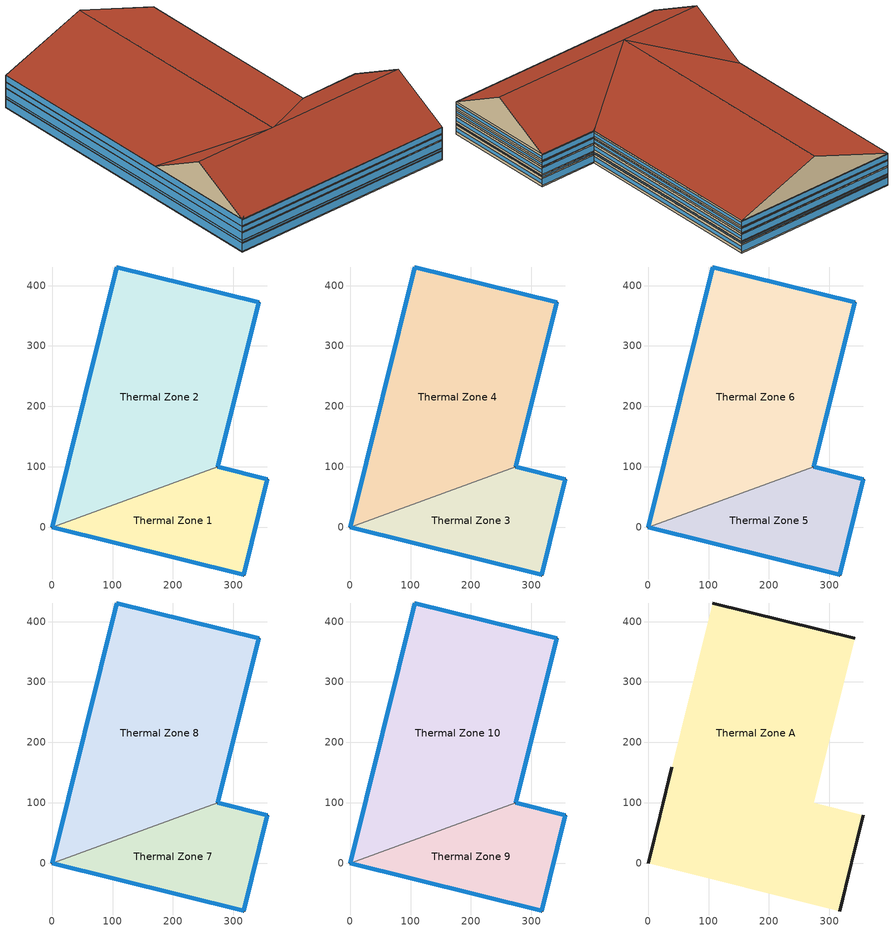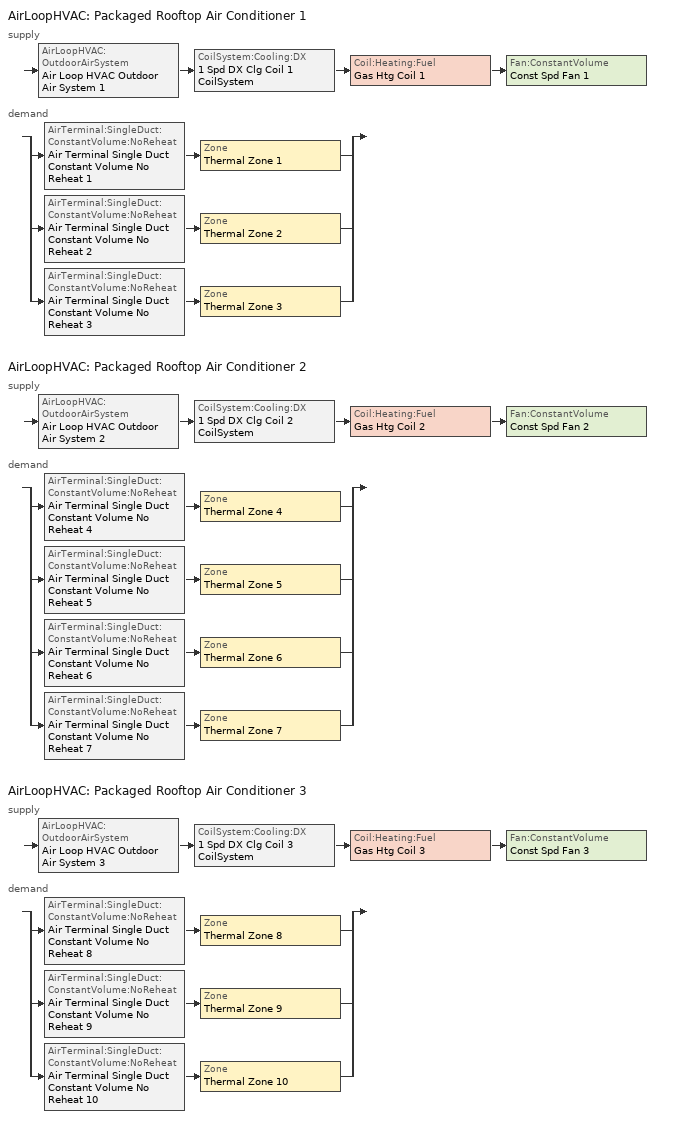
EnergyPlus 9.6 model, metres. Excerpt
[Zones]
Thermal Zone 1
 floor ground (ExtSlabCarpet): 0,0 273.91,100.19 356.26,79.66 316.71,-78.97 z0
 wall outside (Ext Wall): 0,0 316.71,-78.97 356.26,79.66 273.91,100.19 z0:13.59
 wall to Thermal Zone 2 (Interior Wall): 273.91,100.19 0,0 z0:13.59
 window (Ext Window): 316.72,-78.96 356.26,79.65 z4.08:9.51; 356.25,79.66 273.92,100.19 z1.97:11.62; 0.01,0 316.7,-78.96 z1.29:12.3
Thermal Zone 2
 floor ground (ExtSlabCarpet): 341.73,372.19 273.91,100.19 0,0 107.37,430.63 z0
 wall outside (Ext Wall): 273.91,100.19 341.73,372.19 107.37,430.63 0,0 z0:13.59
 window (Ext Window): 273.92,100.2 341.73,372.18 z4.08:9.51; 341.72,372.2 107.38,430.62 z1.97:11.62; 107.36,430.62 0,0.01 z0.82:12.77
Thermal Zone 3
 floor to Thermal Zone 1 (Interior Floor): 0,0 273.91,100.19 356.26,79.66 316.71,-78.97 z13.59
 wall outside (Ext Wall): 0,0 316.71,-78.97 356.26,79.66 273.91,100.19 z13.59:16.31
 wall to Thermal Zone 4 (Interior Wall): 273.91,100.19 0,0 z13.59:16.31
 window (Ext Window): 316.72,-78.96 356.26,79.65 z14.41:15.49; 356.25,79.66 273.92,100.19 z13.98:15.92; 0.01,0 316.7,-78.96 z13.85:16.05
Thermal Zone 4
 floor to Thermal Zone 2 (Interior Floor): 0,0 107.37,430.63 341.73,372.19 273.91,100.19 z13.59
 wall outside (Ext Wall): 273.91,100.19 341.73,372.19 107.37,430.63 0,0 z13.59:16.31
 window (Ext Window): 273.92,100.2 341.73,372.18 z14.41:15.49; 341.72,372.2 107.38,430.62 z13.98:15.92; 107.36,430.62 0,0.01 z13.75:16.15
Thermal Zone 5
 floor to Thermal Zone 3 (Interior Floor): 0,0 273.91,100.19 356.26,79.66 316.71,-78.97 z16.31
 wall outside (Ext Wall): 0,0 316.71,-78.97 356.26,79.66 273.91,100.19 z16.31:28.57
 wall to Thermal Zone 6 (Interior Wall): 273.91,100.19 0,0 z16.31:28.57
 window (Ext Window): 316.72,-78.96 356.26,79.65 z19.99:24.89; 356.25,79.66 273.92,100.19 z18.09:26.79; 0.01,0 316.7,-78.96 z17.47:27.41
Thermal Zone 6
 floor to Thermal Zone 4 (Interior Floor): 0,0 107.37,430.63 341.73,372.19 273.91,100.19 z16.31
 wall outside (Ext Wall): 273.91,100.19 341.73,372.19 107.37,430.63 0,0 z16.31:28.57
 window (Ext Window): 273.92,100.2 341.73,372.18 z19.99:24.89; 341.72,372.2 107.38,430.62 z18.09:26.79; 107.36,430.62 0,0.01 z17.05:27.83
Thermal Zone 7
 floor to Thermal Zone 5 (Interior Floor): 0,0 273.91,100.19 356.26,79.66 316.71,-78.97 z28.57
 wall outside (Ext Wall): 0,0 316.71,-78.97 356.26,79.66 273.91,100.19 z28.57:37.16
 wall to Thermal Zone 8 (Interior Wall): 273.91,100.19 0,0 z28.57:37.16
 window (Ext Window): 316.72,-78.96 356.26,79.65 z31.15:34.58; 356.25,79.66 273.92,100.19 z29.82:35.91; 0.01,0 316.7,-78.96 z29.39:36.34
Thermal Zone 8
 floor to Thermal Zone 6 (Interior Floor): 0,0 107.37,430.63 341.73,372.19 273.91,100.19 z28.57
 wall outside (Ext Wall): 273.91,100.19 341.73,372.19 107.37,430.63 0,0 z28.57:37.16
 window (Ext Window): 273.92,100.2 341.73,372.18 z31.15:34.58; 341.72,372.2 107.38,430.62 z29.82:35.91; 107.36,430.62 0,0.01 z29.09:36.64
Thermal Zone 9
 floor to Thermal Zone 7 (Interior Floor): 0,0 273.91,100.19 356.26,79.66 316.71,-78.97 z37.16
 wall outside (Ext Wall): 0,0 316.71,-78.97 356.26,79.66 273.91,100.19 z37.16:47.44
 wall to Thermal Zone 10 (Interior Wall): 273.91,100.19 0,0 z37.16:47.44
 window (Ext Window): 316.72,-78.96 356.26,79.65 z40.24:44.36; 356.25,79.66 273.92,100.19 z38.65:45.95; 0.01,0 316.7,-78.96 z38.14:46.46
Thermal Zone 10
 floor to Thermal Zone 8 (Interior Floor): 0,0 107.37,430.63 341.73,372.19 273.91,100.19 z37.16
 wall outside (Ext Wall): 273.91,100.19 341.73,372.19 107.37,430.63 0,0 z37.16:47.44
 window (Ext Window): 273.92,100.2 341.73,372.18 z40.24:44.36; 341.72,372.2 107.38,430.62 z38.65:45.95; 107.36,430.62 0,0.01 z37.78:46.82
Thermal Zone A
 floor to Thermal Zone 9 (Interior Floor): 0,0 273.91,100.19 356.26,79.66 316.71,-78.97 z47.44
 floor to Thermal Zone 10 (Interior Floor): 0,0 107.37,430.63 341.73,372.19 273.91,100.19 z47.44
 wall outside (Ext Wall): 316.71,-78.97,47.44 356.26,79.66,47.44 336.49,0.35,92.67; 0,0,47.44 19.77,79.31,92.67 39.55,158.62,47.44; 224.55,401.41,92.67 341.73,372.19,47.44 107.37,430.63,47.44
 roof outside (Ext Roof): 0,0,47.44 316.71,-78.97,47.44 336.49,0.35,92.67 19.77,79.31,92.67; 136.96,50.1,92.67 336.49,0.35,92.67 356.26,79.66,47.44 273.91,100.19,47.44; 19.77,79.31,92.67 136.96,50.1,92.67 39.55,158.62,47.44; 39.55,158.62,47.44 136.96,50.1,92.67 224.55,401.41,92.67 107.37,430.63,47.44; 136.96,50.1,92.67 273.91,100.19,47.44 341.73,372.19,47.44 224.55,401.41,92.67
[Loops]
AirLoopHVAC 'Packaged Rooftop Air Conditioner 1'
 supply: AirLoopHVAC:OutdoorAirSystem 'Air Loop HVAC Outdoor Air System 1' > CoilSystem:Cooling:DX '1 Spd DX Clg Coil 1 CoilSystem' > Coil:Heating:Fuel 'Gas Htg Coil 1' > Fan:ConstantVolume 'Const Spd Fan 1'
 demand: split
  | AirTerminal:SingleDuct:ConstantVolume:NoReheat 'Air Terminal Single Duct Constant Volume No Reheat 1' > Zone 'Thermal Zone 1'
  | AirTerminal:SingleDuct:ConstantVolume:NoReheat 'Air Terminal Single Duct Constant Volume No Reheat 2' > Zone 'Thermal Zone 2'
  | AirTerminal:SingleDuct:ConstantVolume:NoReheat 'Air Terminal Single Duct Constant Volume No Reheat 3' > Zone 'Thermal Zone 3'
AirLoopHVAC 'Packaged Rooftop Air Conditioner 2'
 supply: AirLoopHVAC:OutdoorAirSystem 'Air Loop HVAC Outdoor Air System 2' > CoilSystem:Cooling:DX '1 Spd DX Clg Coil 2 CoilSystem' > Coil:Heating:Fuel 'Gas Htg Coil 2' > Fan:ConstantVolume 'Const Spd Fan 2'
 demand: split
  | AirTerminal:SingleDuct:ConstantVolume:NoReheat 'Air Terminal Single Duct Constant Volume No Reheat 4' > Zone 'Thermal Zone 4'
  | AirTerminal:SingleDuct:ConstantVolume:NoReheat 'Air Terminal Single Duct Constant Volume No Reheat 5' > Zone 'Thermal Zone 5'
  | AirTerminal:SingleDuct:ConstantVolume:NoReheat 'Air Terminal Single Duct Constant Volume No Reheat 6' > Zone 'Thermal Zone 6'
  | AirTerminal:SingleDuct:ConstantVolume:NoReheat 'Air Terminal Single Duct Constant Volume No Reheat 7' > Zone 'Thermal Zone 7'
AirLoopHVAC 'Packaged Rooftop Air Conditioner 3'
 supply: AirLoopHVAC:OutdoorAirSystem 'Air Loop HVAC Outdoor Air System 3' > CoilSystem:Cooling:DX '1 Spd DX Clg Coil 3 CoilSystem' > Coil:Heating:Fuel 'Gas Htg Coil 3' > Fan:ConstantVolume 'Const Spd Fan 3'
 demand: split
  | AirTerminal:SingleDuct:ConstantVolume:NoReheat 'Air Terminal Single Duct Constant Volume No Reheat 8' > Zone 'Thermal Zone 8'
  | AirTerminal:SingleDuct:ConstantVolume:NoReheat 'Air Terminal Single Duct Constant Volume No Reheat 9' > Zone 'Thermal Zone 9'
  | AirTerminal:SingleDuct:ConstantVolume:NoReheat 'Air Terminal Single Duct Constant Volume No Reheat 10' > Zone 'Thermal Zone 10'
[Building]
Building 1: North Axis {deg}=-0
[Site:Location]
Washington Dc Dulles IntL Ar: Latitude {deg}=38.98; Longitude {deg}=-77.47; Time Zone {hr}=-5; Elevation {m}=82
[SizingPeriod:DesignDay] Day of Month=21; Dry-Bulb Temperature Range Modifier Type=DefaultMultipliers; Barometric Pressure {Pa}=86790; Rain Indicator=No; Snow Indicator=No; Daylight Saving Time Indicator=No; Begin Environment Reset Mode=FullResetAtBeginEnvironment
Name | Month | Day Type | Maximum Dry-Bulb Temperature {C} | Daily Dry-Bulb Temperature Range {deltaC} | Humidity Condition Type | Wetbulb or DewPoint at Maximum Dry-Bulb {C} | Wind Speed {m/s} | Wind Direction {deg} | Solar Model Indicator | ASHRAE Clear Sky Optical Depth for Beam Irradiance (taub) | ASHRAE Clear Sky Optical Depth for Diffuse Irradiance (taud) | Enthalpy at Maximum Dry-Bulb {J/kg} | Sky Clearness
SALT-LAKE-CITY-IAP Ann Clg .4% Condns DB=>MWB | 7 | SummerDesignDay | 36.5 | 14.4 | Wetbulb | 17.1 | 5 | 340 | ASHRAETau | 0.339 | 2.366
SALT-LAKE-CITY-IAP Ann Clg .4% Condns DP=>MDB | 7 | SummerDesignDay | 22.5 | 14.4 | Dewpoint | 15.6 | 5 | 340 | ASHRAETau | 0.339 | 2.366
SALT-LAKE-CITY-IAP Ann Clg .4% Condns Enth=>MDB | 7 | SummerDesignDay | 30.8 | 14.4 | Enthalpy |  | 5 | 340 | ASHRAETau | 0.339 | 2.366 | 59300
SALT-LAKE-CITY-IAP Ann Clg .4% Condns WB=>MDB | 7 | SummerDesignDay | 31.2 | 14.4 | Wetbulb | 19 | 5 | 340 | ASHRAETau | 0.339 | 2.366
SALT-LAKE-CITY-IAP Ann Htg 99.6% Condns DB | 1 | WinterDesignDay | -12.4 | 0 | Wetbulb | -12.4 | 2.6 | 140 | ASHRAEClearSky |  |  |  | 0
SALT-LAKE-CITY-IAP Ann Htg Wind 99.6% Condns WS=>MCDB | 1 | WinterDesignDay | 6.8 | 0 | Wetbulb | 6.8 | 12.4 | 140 | ASHRAEClearSky |  |  |  | 0
SALT-LAKE-CITY-IAP Ann Hum_n 99.6% Condns DP=>MCDB | 1 | WinterDesignDay | -10.7 | 0 | Dewpoint | -16.2 | 2.6 | 140 | ASHRAEClearSky |  |  |  | 0
[Material] Thermal Absorptance=0.9
Name | Roughness | Thickness m | Conductivity W/m-K | Density kg/m3 | Specific Heat J/kg-K | Solar Absorptance | Visible Absorptance
wall concrete | MediumRough | 0.398 | 0.5 | 2243 | 837 | 0.65 | 0.65
roof concrete | MediumRough | 0.401 | 0.5 | 2243 | 837 | 0.65 | 0.65
Wall Insulation [37] | MediumRough | 0.0681 | 0.0432 | 91 | 837 | 0.5 | 0.5
Roof Insulation [25] | MediumRough | 0.263 | 0.049 | 265 | 836.8 | 0.7 | 0.7
F16 Acoustic tile | MediumSmooth | 0.0191 | 0.06 | 368 | 590 | 0.3 | 0.3
M11 100mm lightweight concrete | MediumRough | 0.1016 | 0.53 | 1280 | 840 | 0.5 | 0.5
MAT-CC05 4 HW CONCRETE | Rough | 0.1016 | 1.311 | 2240 | 836.8 | 0.85 | 0.85
G01a 19mm gypsum board | MediumSmooth | 0.019 | 0.16 | 800 | 1090 | 0.4 | 0.4
[Material:AirGap]
Name | Thermal Resistance m2-K/W
F04 Wall air space resistance | 0.15
F05 Ceiling air space resistance | 0.18
[Material:NoMass]
CP02 CARPET PAD: Roughness=Smooth; Thermal Resistance m2-K/W=0.1; Thermal Absorptance=0.9; Solar Absorptance=0.8; Visible Absorptance=0.8
[WindowMaterial:SimpleGlazingSystem]
Window Material Simple Glazing System: U-Factor W/m2-K=1.51; Solar Heat Gain Coefficient=0.25
[Construction]
Ext Roof: roof concrete, Roof Insulation [25]
Ext Wall: wall concrete, Wall Insulation [37]
Ext Window: Window Material Simple Glazing System
ExtSlabCarpet: MAT-CC05 4 HW CONCRETE, CP02 CARPET PAD
Interior Floor: F16 Acoustic tile, F05 Ceiling air space resistance, M11 100mm lightweight concrete
Interior Wall: G01a 19mm gypsum board, F04 Wall air space resistance, G01a 19mm gypsum board
[Zone]
Thermal Zone 1; Thermal Zone 2: 14, 0, 0, 0, , 1, , , , , , Yes
Thermal Zone 3; Thermal Zone 4: 14, 0, 0, 13.59, , 1, , , , , , Yes
Thermal Zone 5; Thermal Zone 6: 14, 0, 0, 16.31, , 1, , , , , , Yes
Thermal Zone 7; Thermal Zone 8: 14, 0, 0, 28.57, , 1, , , , , , Yes
Thermal Zone 9; Thermal Zone 10: 14, 0, 0, 37.16, , 1, , , , , , Yes
Thermal Zone A: 14, 0, 0, 47.44, , 1, , , , , , No
[Controller:MechanicalVentilation] Availability Schedule=Always On Discrete; Demand Controlled Ventilation=No; System Outdoor Air Method=ZoneSum
Name | Zone or ZoneList Name 1 | Design Specification Outdoor Air Object Name 1 | Zone or ZoneList Name 2 | Design Specification Outdoor Air Object Name 2 | Zone or ZoneList Name 3 | Design Specification Outdoor Air Object Name 3 | Zone or ZoneList Name 4 | Design Specification Outdoor Air Object Name 4
Controller Mechanical Ventilation 1 | Thermal Zone 1 | Ventilation 1 | Thermal Zone 2 | Ventilation 2 | Thermal Zone 3 | Ventilation 3
Controller Mechanical Ventilation 2 | Thermal Zone 4 | Ventilation 4 | Thermal Zone 5 | Ventilation 5 | Thermal Zone 6 | Ventilation 6 | Thermal Zone 7 | Ventilation 7
Controller Mechanical Ventilation 3 | Thermal Zone 8 | Ventilation 8 | Thermal Zone 9 | Ventilation 9 | Thermal Zone 10 | Ventilation 10
[AirLoopHVAC] Design Supply Air Flow Rate m3/s=AutoSize; Design Return Air Flow Fraction of Supply Air Flow=1
Packaged Rooftop Air Conditioner 1; Packaged Rooftop Air Conditioner 2; Packaged Rooftop Air Conditioner 3
[Sizing:System] Type of Load to Size On=Sensible; Design Outdoor Air Flow Rate m3/s=Autosize; Central Heating Maximum System Air Flow Ratio=0.3; Preheat Design Temperature C=7; Preheat Design Humidity Ratio kgWater/kgDryAir=0.008; Precool Design Temperature C=12.8; Precool Design Humidity Ratio kgWater/kgDryAir=0.008; Type of Zone Sum to Use=NonCoincident; 100% Outdoor Air in Cooling=Yes; 100% Outdoor Air in Heating=Yes; Central Cooling Design Supply Air Humidity Ratio kgWater/kgDryAir=0.0085; Central Heating Design Supply Air Humidity Ratio kgWater/kgDryAir=0.008; Cooling Supply Air Flow Rate Method=DesignDay; Cooling Supply Air Flow Rate m3/s=0; Cooling Supply Air Flow Rate Per Floor Area m3/s-m2=0.00996765; Cooling Fraction of Autosized Cooling Supply Air Flow Rate=1; Cooling Supply Air Flow Rate Per Unit Cooling Capacity m3/s-W=3.94755e-05; Heating Supply Air Flow Rate Method=DesignDay; Heating Supply Air Flow Rate m3/s=0; Heating Supply Air Flow Rate Per Floor Area m3/s-m2=0.00996765; Heating Fraction of Autosized Heating Supply Air Flow Rate=1; Heating Fraction of Autosized Cooling Supply Air Flow Rate=1; Heating Supply Air Flow Rate Per Unit Heating Capacity m3/s-W=3.15882e-05; System Outdoor Air Method=ZoneSum; Zone Maximum Outdoor Air Fraction dimensionless=1; Cooling Design Capacity Method=CoolingDesignCapacity; Cooling Design Capacity W=Autosize; Cooling Design Capacity Per Floor Area W/m2=234.7; Fraction of Autosized Cooling Design Capacity=1; Heating Design Capacity Method=HeatingDesignCapacity; Heating Design Capacity W=Autosize; Heating Design Capacity Per Floor Area W/m2=157; Fraction of Autosized Heating Design Capacity=1; Central Cooling Capacity Control Method=OnOff; Occupant Diversity=Autosize
Name | Central Cooling Design Supply Air Temperature C | Central Heating Design Supply Air Temperature C
Packaged Rooftop Air Conditioner 1 | 13.2 | 47.5
Packaged Rooftop Air Conditioner 2 | 18.7 | 41.9
Packaged Rooftop Air Conditioner 3 | 13 | 54.4
[AvailabilityManager:Scheduled] Schedule=Always On Discrete
Packaged Rooftop Air Conditioner 1 Availability Manager; Air Loop HVAC Outdoor Air System 1 Availability Manager; Packaged Rooftop Air Conditioner 2 Availability Manager; Air Loop HVAC Outdoor Air System 2 Availability Manager; Packaged Rooftop Air Conditioner 3 Availability Manager; Air Loop HVAC Outdoor Air System 3 Availability Manager
[Controller:OutdoorAir] Minimum Outdoor Air Flow Rate m3/s=0; Maximum Outdoor Air Flow Rate m3/s=Autosize; Economizer Control Action Type=ModulateFlow; Economizer Maximum Limit Dry-Bulb Temperature C=28; Economizer Maximum Limit Enthalpy J/kg=64000; Economizer Minimum Limit Dry-Bulb Temperature C=-100; Lockout Type=NoLockout; Minimum Limit Type=FixedMinimum; High Humidity Control=No; Control High Indoor Humidity Based on Outdoor Humidity Ratio=Yes; Heat Recovery Bypass Control Type=BypassWhenWithinEconomizerLimits
Name | Economizer Control Type | Mechanical Ventilation Controller
Controller Outdoor Air 1 | DifferentialEnthalpy | Controller Mechanical Ventilation 1
Controller Outdoor Air 2 | DifferentialEnthalpy | Controller Mechanical Ventilation 2
Controller Outdoor Air 3 | DifferentialDryBulb | Controller Mechanical Ventilation 3
[SetpointManager:MixedAir] Control Variable=Temperature
Name | Setpoint Node or NodeList
Node Air Deck Mixed 1 OS Default SPM | Node Air Deck Mixed 1
Node Air Deck Cooling 1 OS Default SPM | Node Air Deck Cooling 1
Node Air Deck Heating 1 OS Default SPM | Node Air Deck Heating 1
Node Air Deck Mixed 2 OS Default SPM | Node Air Deck Mixed 2
Node Air Deck Cooling 2 OS Default SPM | Node Air Deck Cooling 2
Node Air Deck Heating 2 OS Default SPM | Node Air Deck Heating 2
Node Air Deck Mixed 3 OS Default SPM | Node Air Deck Mixed 3
Node Air Deck Cooling 3 OS Default SPM | Node Air Deck Cooling 3
Node Air Deck Heating 3 OS Default SPM | Node Air Deck Heating 3
[CoilSystem:Cooling:DX] Availability Schedule=Always On Discrete hvac_library
Name | Cooling Coil
1 Spd DX Clg Coil 1 CoilSystem | 1 Spd DX Clg Coil 1
1 Spd DX Clg Coil 2 CoilSystem | 1 Spd DX Clg Coil 2
1 Spd DX Clg Coil 3 CoilSystem | 1 Spd DX Clg Coil 3
[Coil:Cooling:DX:SingleSpeed] Availability Schedule=Always On Discrete hvac_library; Gross Rated Total Cooling Capacity W=Autosize; Gross Rated Sensible Heat Ratio=Autosize; Rated Air Flow Rate m3/s=Autosize; Rated Evaporator Fan Power Per Volume Flow Rate W/(m3/s)=773.3; Total Cooling Capacity Function of Temperature Curve=OS:Curve:Biquadratic 1; Total Cooling Capacity Function of Flow Fraction Curve=OS:Curve:Quadratic 1; Energy Input Ratio Function of Temperature Curve=OS:Curve:Biquadratic 2; Energy Input Ratio Function of Flow Fraction Curve=OS:Curve:Quadratic 2; Part Load Fraction Correlation Curve=OS:Curve:Quadratic 3; Minimum Outdoor Dry-Bulb Temperature for Compressor Operation C=-25; Condenser Type=AirCooled; Evaporative Condenser Effectiveness=0; Evaporative Condenser Air Flow Rate m3/s=Autosize; Evaporative Condenser Pump Rated Power Consumption W=Autosize; Crankcase Heater Capacity W=0; Maximum Outdoor Dry-Bulb Temperature for Crankcase Heater Operation C=0; Basin Heater Capacity W/K=0; Basin Heater Setpoint Temperature C=10
Name | Gross Rated Cooling COP W/W
1 Spd DX Clg Coil 1 | 3.61
1 Spd DX Clg Coil 2 | 3.55
1 Spd DX Clg Coil 3 | 4.22
[Coil:Heating:Fuel] Availability Schedule=Always On Discrete hvac_library; Parasitic Electric Load W=0; Parasitic Fuel Load W=0
Name | Fuel Type | Burner Efficiency | Nominal Capacity W
Gas Htg Coil 1 | Coal | 0.84 | 4599
Gas Htg Coil 2 | Coal | 0.82 | 49254
Gas Htg Coil 3 | NaturalGas | 0.72 | Autosize
[Fan:ConstantVolume] Availability Schedule=Always On Discrete; Motor Efficiency=0.9; Motor In Airstream Fraction=1
Name | Fan Total Efficiency | Pressure Rise Pa | Maximum Flow Rate m3/s
Const Spd Fan 1 | 0.62 | 862 | Autosize
Const Spd Fan 2 | 0.85 | 346 | 138.49
Const Spd Fan 3 | 0.87 | 1707 | 89.2
[SetpointManager:Scheduled] Control Variable=Temperature
Name | Schedule | Setpoint Node or NodeList
Setpoint Manager Scheduled Air Duck 1 | Deck_Temperature 1 | Node Air Deck Supply 1
Setpoint Manager Scheduled Air Duck 2 | Deck_Temperature 2 | Node Air Deck Supply 2
Setpoint Manager Scheduled Air Duck 3 | Deck_Temperature 3 | Node Air Deck Supply 3
[ZoneControl:Thermostat] Temperature Difference Between Cutout And Setpoint deltaC=0
Name | Zone or ZoneList | Control Type Schedule | Control 1
Thermal Zone 1 Thermostat | Thermal Zone 1 | Thermal Zone 1 Thermostat Schedule | Thermostat Setpoint Dual Setpoint 1
Thermal Zone 2 Thermostat | Thermal Zone 2 | Thermal Zone 2 Thermostat Schedule | Thermostat Setpoint Dual Setpoint 2
Thermal Zone 3 Thermostat | Thermal Zone 3 | Thermal Zone 3 Thermostat Schedule | Thermostat Setpoint Dual Setpoint 3
Thermal Zone 4 Thermostat | Thermal Zone 4 | Thermal Zone 4 Thermostat Schedule | Thermostat Setpoint Dual Setpoint 4
Thermal Zone 5 Thermostat | Thermal Zone 5 | Thermal Zone 5 Thermostat Schedule | Thermostat Setpoint Dual Setpoint 5
Thermal Zone 6 Thermostat | Thermal Zone 6 | Thermal Zone 6 Thermostat Schedule | Thermostat Setpoint Dual Setpoint 6
Thermal Zone 7 Thermostat | Thermal Zone 7 | Thermal Zone 7 Thermostat Schedule | Thermostat Setpoint Dual Setpoint 7
Thermal Zone 8 Thermostat | Thermal Zone 8 | Thermal Zone 8 Thermostat Schedule | Thermostat Setpoint Dual Setpoint 8
Thermal Zone 9 Thermostat | Thermal Zone 9 | Thermal Zone 9 Thermostat Schedule | Thermostat Setpoint Dual Setpoint 9
Thermal Zone 10 Thermostat | Thermal Zone 10 | Thermal Zone 10 Thermostat Schedule | Thermostat Setpoint Dual Setpoint 10
[ThermostatSetpoint:DualSetpoint]
Name | Heating Setpoint Temperature Schedule | Cooling Setpoint Temperature Schedule
Thermostat Setpoint Dual Setpoint 1 | HtgSetp 1 | ClgSetp 1
Thermostat Setpoint Dual Setpoint 2 | HtgSetp 2 | ClgSetp 2
Thermostat Setpoint Dual Setpoint 3 | HtgSetp 3 | ClgSetp 3
Thermostat Setpoint Dual Setpoint 4 | HtgSetp 4 | ClgSetp 4
Thermostat Setpoint Dual Setpoint 5 | HtgSetp 5 | ClgSetp 5
Thermostat Setpoint Dual Setpoint 6 | HtgSetp 6 | ClgSetp 6
Thermostat Setpoint Dual Setpoint 7 | HtgSetp 7 | ClgSetp 7
Thermostat Setpoint Dual Setpoint 8 | HtgSetp 8 | ClgSetp 8
Thermostat Setpoint Dual Setpoint 9 | HtgSetp 9 | ClgSetp 9
Thermostat Setpoint Dual Setpoint 10 | HtgSetp 10 | ClgSetp 10
[AirTerminal:SingleDuct:ConstantVolume:NoReheat] Availability Schedule=Always On Discrete; Maximum Air Flow Rate m3/s=AutoSize
Air Terminal Single Duct Constant Volume No Reheat 1; Air Terminal Single Duct Constant Volume No Reheat 2; Air Terminal Single Duct Constant Volume No Reheat 3; Air Terminal Single Duct Constant Volume No Reheat 4; Air Terminal Single Duct Constant Volume No Reheat 5; Air Terminal Single Duct Constant Volume No Reheat 6; Air Terminal Single Duct Constant Volume No Reheat 7; Air Terminal Single Duct Constant Volume No Reheat 8; Air Terminal Single Duct Constant Volume No Reheat 9; Air Terminal Single Duct Constant Volume No Reheat 10
[Zone equipment]
Thermal Zone 1: Air Terminal Single Duct Constant Volume No Reheat 1
Thermal Zone 2: Air Terminal Single Duct Constant Volume No Reheat 2
Thermal Zone 3: Air Terminal Single Duct Constant Volume No Reheat 3
Thermal Zone 4: Air Terminal Single Duct Constant Volume No Reheat 4
Thermal Zone 5: Air Terminal Single Duct Constant Volume No Reheat 5
Thermal Zone 6: Air Terminal Single Duct Constant Volume No Reheat 6
Thermal Zone 7: Air Terminal Single Duct Constant Volume No Reheat 7
Thermal Zone 8: Air Terminal Single Duct Constant Volume No Reheat 8
Thermal Zone 9: Air Terminal Single Duct Constant Volume No Reheat 9
Thermal Zone 10: Air Terminal Single Duct Constant Volume No Reheat 10
[Sizing:Zone] Zone Cooling Design Supply Air Temperature Input Method=SupplyAirTemperature; Zone Cooling Design Supply Air Temperature Difference deltaC=11.11; Zone Heating Design Supply Air Temperature Input Method=SupplyAirTemperature; Zone Heating Design Supply Air Temperature Difference deltaC=11.11; Zone Cooling Design Supply Air Humidity Ratio kgWater/kgDryAir=0.0085; Zone Heating Design Supply Air Humidity Ratio kgWater/kgDryAir=0.008; Cooling Design Air Flow Method=DesignDay; Cooling Design Air Flow Rate m3/s=0; Cooling Minimum Air Flow per Zone Floor Area m3/s-m2=0.000762; Cooling Minimum Air Flow m3/s=0; Cooling Minimum Air Flow Fraction=0; Heating Design Air Flow Method=DesignDay; Heating Design Air Flow Rate m3/s=0; Heating Maximum Air Flow per Zone Floor Area m3/s-m2=0.002032; Heating Maximum Air Flow m3/s=0.141576; Heating Maximum Air Flow Fraction=0.3; Account for Dedicated Outdoor Air System=No
Name | Zone Cooling Design Supply Air Temperature C | Zone Heating Design Supply Air Temperature C | Design Specification Outdoor Air Object
Thermal Zone 1 | 13.2 | 47.5 | Ventilation 1
Thermal Zone 2 | 13.2 | 47.5 | Ventilation 2
Thermal Zone 3 | 13.2 | 47.5 | Ventilation 3
Thermal Zone 4 | 18.7 | 41.9 | Ventilation 4
Thermal Zone 5 | 18.7 | 41.9 | Ventilation 5
Thermal Zone 6 | 18.7 | 41.9 | Ventilation 6
Thermal Zone 7 | 18.7 | 41.9 | Ventilation 7
Thermal Zone 8 | 13 | 54.4 | Ventilation 8
Thermal Zone 9 | 13 | 54.4 | Ventilation 9
Thermal Zone 10 | 13 | 54.4 | Ventilation 10
[DesignSpecification:OutdoorAir] Outdoor Air Method=Sum; Outdoor Air Flow per Person m3/s-person=0; Outdoor Air Flow per Zone Floor Area m3/s-m2=0; Outdoor Air Flow per Zone m3/s=0
Name | Outdoor Air Flow Air Changes per Hour 1/hr
Ventilation 1; Ventilation 2; Ventilation 3 | 3.01
Ventilation 4; Ventilation 5; Ventilation 6; Ventilation 7 | 1.46
Ventilation 8; Ventilation 9; Ventilation 10 | 0.79
[Schedule:Day:Interval]
HtgSetp Summer Design Day 1; HtgSetp Summer Design Day 2; HtgSetp Summer Design Day 3; HtgSetp Summer Design Day 4; HtgSetp Summer Design Day 5; HtgSetp Summer Design Day 6; HtgSetp Summer Design Day 7; HtgSetp Summer Design Day 8; HtgSetp Summer Design Day 9; HtgSetp Summer Design Day 10: No, 24:00, 15.6
HtgSetp Winter Design Day 1; HtgSetp Winter Design Day 2; HtgSetp Winter Design Day 3; HtgSetp Winter Design Day 4; HtgSetp Winter Design Day 5; HtgSetp Winter Design Day 6; HtgSetp Winter Design Day 7; HtgSetp Winter Design Day 8; HtgSetp Winter Design Day 9; HtgSetp Winter Design Day 10: No, 24:00, 21
ClgSetp Summer Design Day 1; ClgSetp Summer Design Day 2; ClgSetp Summer Design Day 3; ClgSetp Summer Design Day 4; ClgSetp Summer Design Day 5; ClgSetp Summer Design Day 6; ClgSetp Summer Design Day 7; ClgSetp Summer Design Day 8; ClgSetp Summer Design Day 9; ClgSetp Summer Design Day 10: No, 06:00, 26.7, 22:00, 24, 24:00, 26.7
ClgSetp Winter Design Day 1; ClgSetp Winter Design Day 2; ClgSetp Winter Design Day 3; ClgSetp Winter Design Day 4; ClgSetp Winter Design Day 5; ClgSetp Winter Design Day 6; ClgSetp Winter Design Day 7; ClgSetp Winter Design Day 8; ClgSetp Winter Design Day 9; ClgSetp Winter Design Day 10: No, 24:00, 26.7
ClgSetp Default Schedule 1; ClgSetp Default Schedule 2; ClgSetp Default Schedule 3; ClgSetp Default Schedule 4: Temperature 37, No, 01:00, 28.3, 02:00, 28.3, 03:00, 28.3, 04:00, 28.3, 05:00, 28.3, 06:00, 28.3, 07:00, 28.3, 08:00, 28.3, 09:00, 26.2, 10:00, 26.2, 11:00, 26.2, 12:00, 26.2, 13:00, 26.2, 14:00, 26.2, 15:00, 26.2, 16:00, 26.2, 17:00, 26.2, 18:00, 26.2, 19:00, 28.3, 20:00, 28.3, 21:00, 28.3, 22:00, 28.3, 23:00, 28.3, 24:00, 28.3
HtgSetp Default Schedule 1; HtgSetp Default Schedule 2; HtgSetp Default Schedule 3; HtgSetp Default Schedule 4: Temperature 36, No, 01:00, 22.1, 02:00, 22.1, 03:00, 22.1, 04:00, 22.1, 05:00, 22.1, 06:00, 22.1, 07:00, 22.1, 08:00, 22.1, 09:00, 20.3, 10:00, 20.3, 11:00, 20.3, 12:00, 20.3, 13:00, 20.3, 14:00, 20.3, 15:00, 20.3, 16:00, 20.3, 17:00, 20.3, 18:00, 20.3, 19:00, 22.1, 20:00, 22.1, 21:00, 22.1, 22:00, 22.1, 23:00, 22.1, 24:00, 22.1
ClgSetp Default Schedule 5; ClgSetp Default Schedule 6; ClgSetp Default Schedule 7; ClgSetp Default Schedule 8: Temperature 37, No, 01:00, 28.4, 02:00, 28.4, 03:00, 28.4, 04:00, 28.4, 05:00, 28.4, 06:00, 28.4, 07:00, 28.4, 08:00, 28.4, 09:00, 24.2, 10:00, 24.2, 11:00, 24.2, 12:00, 24.2, 13:00, 24.2, 14:00, 24.2, 15:00, 28.4, 16:00, 28.4, 17:00, 28.4, 18:00, 28.4, 19:00, 28.4, 20:00, 28.4, 21:00, 28.4, 22:00, 28.4, 23:00, 28.4, 24:00, 28.4
HtgSetp Default Schedule 5; HtgSetp Default Schedule 6; HtgSetp Default Schedule 7; HtgSetp Default Schedule 8: Temperature 36, No, 01:00, 23.1, 02:00, 23.1, 03:00, 23.1, 04:00, 23.1, 05:00, 23.1, 06:00, 23.1, 07:00, 23.1, 08:00, 23.1, 09:00, 21.9, 10:00, 21.9, 11:00, 21.9, 12:00, 21.9, 13:00, 21.9, 14:00, 21.9, 15:00, 23.1, 16:00, 23.1, 17:00, 23.1, 18:00, 23.1, 19:00, 23.1, 20:00, 23.1, 21:00, 23.1, 22:00, 23.1, 23:00, 23.1, 24:00, 23.1
ClgSetp Default Schedule 9; ClgSetp Default Schedule 10: Temperature 37, No, 01:00, 28.7, 02:00, 28.7, 03:00, 28.7, 04:00, 28.7, 05:00, 28.7, 06:00, 28.7, 07:00, 25.7, 08:00, 25.7, 09:00, 25.7, 10:00, 25.7, 11:00, 25.7, 12:00, 25.7, 13:00, 25.7, 14:00, 25.7, 15:00, 25.7, 16:00, 25.7, 17:00, 25.7, 18:00, 25.7, 19:00, 25.7, 20:00, 25.7, 21:00, 28.7, 22:00, 28.7, 23:00, 28.7, 24:00, 28.7
HtgSetp Default Schedule 9; HtgSetp Default Schedule 10: Temperature 36, No, 01:00, 22.2, 02:00, 22.2, 03:00, 22.2, 04:00, 22.2, 05:00, 22.2, 06:00, 22.2, 07:00, 19, 08:00, 19, 09:00, 19, 10:00, 19, 11:00, 19, 12:00, 19, 13:00, 19, 14:00, 19, 15:00, 19, 16:00, 19, 17:00, 19, 18:00, 19, 19:00, 19, 20:00, 19, 21:00, 22.2, 22:00, 22.2, 23:00, 22.2, 24:00, 22.2
Deck_Temperature_Default 1; Deck_Temperature_Summer_Design_Day 1; Deck_Temperature_Winter_Design_Day 1: No, 24:00, 13.2
Deck_Temperature_Default 2; Deck_Temperature_Summer_Design_Day 2; Deck_Temperature_Winter_Design_Day 2: No, 24:00, 18.7
Deck_Temperature_Default 3; Deck_Temperature_Summer_Design_Day 3; Deck_Temperature_Winter_Design_Day 3: No, 24:00, 13
[Schedule:Week:Daily]
HtgSetp 1 Week Rule - Jan1-Dec31: HtgSetp Default Schedule 1, HtgSetp Default Schedule 1, HtgSetp Default Schedule 1, HtgSetp Default Schedule 1, HtgSetp Default Schedule 1, HtgSetp Default Schedule 1, HtgSetp Default Schedule 1, HtgSetp Default Schedule 1, HtgSetp Summer Design Day 1, HtgSetp Winter Design Day 1, HtgSetp Default Schedule 1, HtgSetp Default Schedule 1
ClgSetp 1 Week Rule - Jan1-Dec31: ClgSetp Default Schedule 1, ClgSetp Default Schedule 1, ClgSetp Default Schedule 1, ClgSetp Default Schedule 1, ClgSetp Default Schedule 1, ClgSetp Default Schedule 1, ClgSetp Default Schedule 1, ClgSetp Default Schedule 1, ClgSetp Summer Design Day 1, ClgSetp Winter Design Day 1, ClgSetp Default Schedule 1, ClgSetp Default Schedule 1
HtgSetp 2 Week Rule - Jan1-Dec31: HtgSetp Default Schedule 2, HtgSetp Default Schedule 2, HtgSetp Default Schedule 2, HtgSetp Default Schedule 2, HtgSetp Default Schedule 2, HtgSetp Default Schedule 2, HtgSetp Default Schedule 2, HtgSetp Default Schedule 2, HtgSetp Summer Design Day 2, HtgSetp Winter Design Day 2, HtgSetp Default Schedule 2, HtgSetp Default Schedule 2
ClgSetp 2 Week Rule - Jan1-Dec31: ClgSetp Default Schedule 2, ClgSetp Default Schedule 2, ClgSetp Default Schedule 2, ClgSetp Default Schedule 2, ClgSetp Default Schedule 2, ClgSetp Default Schedule 2, ClgSetp Default Schedule 2, ClgSetp Default Schedule 2, ClgSetp Summer Design Day 2, ClgSetp Winter Design Day 2, ClgSetp Default Schedule 2, ClgSetp Default Schedule 2
HtgSetp 3 Week Rule - Jan1-Dec31: HtgSetp Default Schedule 3, HtgSetp Default Schedule 3, HtgSetp Default Schedule 3, HtgSetp Default Schedule 3, HtgSetp Default Schedule 3, HtgSetp Default Schedule 3, HtgSetp Default Schedule 3, HtgSetp Default Schedule 3, HtgSetp Summer Design Day 3, HtgSetp Winter Design Day 3, HtgSetp Default Schedule 3, HtgSetp Default Schedule 3
ClgSetp 3 Week Rule - Jan1-Dec31: ClgSetp Default Schedule 3, ClgSetp Default Schedule 3, ClgSetp Default Schedule 3, ClgSetp Default Schedule 3, ClgSetp Default Schedule 3, ClgSetp Default Schedule 3, ClgSetp Default Schedule 3, ClgSetp Default Schedule 3, ClgSetp Summer Design Day 3, ClgSetp Winter Design Day 3, ClgSetp Default Schedule 3, ClgSetp Default Schedule 3
HtgSetp 4 Week Rule - Jan1-Dec31: HtgSetp Default Schedule 4, HtgSetp Default Schedule 4, HtgSetp Default Schedule 4, HtgSetp Default Schedule 4, HtgSetp Default Schedule 4, HtgSetp Default Schedule 4, HtgSetp Default Schedule 4, HtgSetp Default Schedule 4, HtgSetp Summer Design Day 4, HtgSetp Winter Design Day 4, HtgSetp Default Schedule 4, HtgSetp Default Schedule 4
ClgSetp 4 Week Rule - Jan1-Dec31: ClgSetp Default Schedule 4, ClgSetp Default Schedule 4, ClgSetp Default Schedule 4, ClgSetp Default Schedule 4, ClgSetp Default Schedule 4, ClgSetp Default Schedule 4, ClgSetp Default Schedule 4, ClgSetp Default Schedule 4, ClgSetp Summer Design Day 4, ClgSetp Winter Design Day 4, ClgSetp Default Schedule 4, ClgSetp Default Schedule 4
HtgSetp 5 Week Rule - Jan1-Dec31: HtgSetp Default Schedule 5, HtgSetp Default Schedule 5, HtgSetp Default Schedule 5, HtgSetp Default Schedule 5, HtgSetp Default Schedule 5, HtgSetp Default Schedule 5, HtgSetp Default Schedule 5, HtgSetp Default Schedule 5, HtgSetp Summer Design Day 5, HtgSetp Winter Design Day 5, HtgSetp Default Schedule 5, HtgSetp Default Schedule 5
ClgSetp 5 Week Rule - Jan1-Dec31: ClgSetp Default Schedule 5, ClgSetp Default Schedule 5, ClgSetp Default Schedule 5, ClgSetp Default Schedule 5, ClgSetp Default Schedule 5, ClgSetp Default Schedule 5, ClgSetp Default Schedule 5, ClgSetp Default Schedule 5, ClgSetp Summer Design Day 5, ClgSetp Winter Design Day 5, ClgSetp Default Schedule 5, ClgSetp Default Schedule 5
HtgSetp 6 Week Rule - Jan1-Dec31: HtgSetp Default Schedule 6, HtgSetp Default Schedule 6, HtgSetp Default Schedule 6, HtgSetp Default Schedule 6, HtgSetp Default Schedule 6, HtgSetp Default Schedule 6, HtgSetp Default Schedule 6, HtgSetp Default Schedule 6, HtgSetp Summer Design Day 6, HtgSetp Winter Design Day 6, HtgSetp Default Schedule 6, HtgSetp Default Schedule 6
ClgSetp 6 Week Rule - Jan1-Dec31: ClgSetp Default Schedule 6, ClgSetp Default Schedule 6, ClgSetp Default Schedule 6, ClgSetp Default Schedule 6, ClgSetp Default Schedule 6, ClgSetp Default Schedule 6, ClgSetp Default Schedule 6, ClgSetp Default Schedule 6, ClgSetp Summer Design Day 6, ClgSetp Winter Design Day 6, ClgSetp Default Schedule 6, ClgSetp Default Schedule 6
HtgSetp 7 Week Rule - Jan1-Dec31: HtgSetp Default Schedule 7, HtgSetp Default Schedule 7, HtgSetp Default Schedule 7, HtgSetp Default Schedule 7, HtgSetp Default Schedule 7, HtgSetp Default Schedule 7, HtgSetp Default Schedule 7, HtgSetp Default Schedule 7, HtgSetp Summer Design Day 7, HtgSetp Winter Design Day 7, HtgSetp Default Schedule 7, HtgSetp Default Schedule 7
ClgSetp 7 Week Rule - Jan1-Dec31: ClgSetp Default Schedule 7, ClgSetp Default Schedule 7, ClgSetp Default Schedule 7, ClgSetp Default Schedule 7, ClgSetp Default Schedule 7, ClgSetp Default Schedule 7, ClgSetp Default Schedule 7, ClgSetp Default Schedule 7, ClgSetp Summer Design Day 7, ClgSetp Winter Design Day 7, ClgSetp Default Schedule 7, ClgSetp Default Schedule 7
HtgSetp 8 Week Rule - Jan1-Dec31: HtgSetp Default Schedule 8, HtgSetp Default Schedule 8, HtgSetp Default Schedule 8, HtgSetp Default Schedule 8, HtgSetp Default Schedule 8, HtgSetp Default Schedule 8, HtgSetp Default Schedule 8, HtgSetp Default Schedule 8, HtgSetp Summer Design Day 8, HtgSetp Winter Design Day 8, HtgSetp Default Schedule 8, HtgSetp Default Schedule 8
ClgSetp 8 Week Rule - Jan1-Dec31: ClgSetp Default Schedule 8, ClgSetp Default Schedule 8, ClgSetp Default Schedule 8, ClgSetp Default Schedule 8, ClgSetp Default Schedule 8, ClgSetp Default Schedule 8, ClgSetp Default Schedule 8, ClgSetp Default Schedule 8, ClgSetp Summer Design Day 8, ClgSetp Winter Design Day 8, ClgSetp Default Schedule 8, ClgSetp Default Schedule 8
HtgSetp 9 Week Rule - Jan1-Dec31: HtgSetp Default Schedule 9, HtgSetp Default Schedule 9, HtgSetp Default Schedule 9, HtgSetp Default Schedule 9, HtgSetp Default Schedule 9, HtgSetp Default Schedule 9, HtgSetp Default Schedule 9, HtgSetp Default Schedule 9, HtgSetp Summer Design Day 9, HtgSetp Winter Design Day 9, HtgSetp Default Schedule 9, HtgSetp Default Schedule 9
ClgSetp 9 Week Rule - Jan1-Dec31: ClgSetp Default Schedule 9, ClgSetp Default Schedule 9, ClgSetp Default Schedule 9, ClgSetp Default Schedule 9, ClgSetp Default Schedule 9, ClgSetp Default Schedule 9, ClgSetp Default Schedule 9, ClgSetp Default Schedule 9, ClgSetp Summer Design Day 9, ClgSetp Winter Design Day 9, ClgSetp Default Schedule 9, ClgSetp Default Schedule 9
HtgSetp 10 Week Rule - Jan1-Dec31: HtgSetp Default Schedule 10, HtgSetp Default Schedule 10, HtgSetp Default Schedule 10, HtgSetp Default Schedule 10, HtgSetp Default Schedule 10, HtgSetp Default Schedule 10, HtgSetp Default Schedule 10, HtgSetp Default Schedule 10, HtgSetp Summer Design Day 10, HtgSetp Winter Design Day 10, HtgSetp Default Schedule 10, HtgSetp Default Schedule 10
ClgSetp 10 Week Rule - Jan1-Dec31: ClgSetp Default Schedule 10, ClgSetp Default Schedule 10, ClgSetp Default Schedule 10, ClgSetp Default Schedule 10, ClgSetp Default Schedule 10, ClgSetp Default Schedule 10, ClgSetp Default Schedule 10, ClgSetp Default Schedule 10, ClgSetp Summer Design Day 10, ClgSetp Winter Design Day 10, ClgSetp Default Schedule 10, ClgSetp Default Schedule 10
Deck_Temperature 1 Week Rule - Jan1-Dec31: Deck_Temperature_Default 1, Deck_Temperature_Default 1, Deck_Temperature_Default 1, Deck_Temperature_Default 1, Deck_Temperature_Default 1, Deck_Temperature_Default 1, Deck_Temperature_Default 1, Deck_Temperature_Default 1, Deck_Temperature_Summer_Design_Day 1, Deck_Temperature_Winter_Design_Day 1, Deck_Temperature_Default 1, Deck_Temperature_Default 1
Deck_Temperature 2 Week Rule - Jan1-Dec31: Deck_Temperature_Default 2, Deck_Temperature_Default 2, Deck_Temperature_Default 2, Deck_Temperature_Default 2, Deck_Temperature_Default 2, Deck_Temperature_Default 2, Deck_Temperature_Default 2, Deck_Temperature_Default 2, Deck_Temperature_Summer_Design_Day 2, Deck_Temperature_Winter_Design_Day 2, Deck_Temperature_Default 2, Deck_Temperature_Default 2
Deck_Temperature 3 Week Rule - Jan1-Dec31: Deck_Temperature_Default 3, Deck_Temperature_Default 3, Deck_Temperature_Default 3, Deck_Temperature_Default 3, Deck_Temperature_Default 3, Deck_Temperature_Default 3, Deck_Temperature_Default 3, Deck_Temperature_Default 3, Deck_Temperature_Summer_Design_Day 3, Deck_Temperature_Winter_Design_Day 3, Deck_Temperature_Default 3, Deck_Temperature_Default 3
[Schedule:Year]
HtgSetp 1: HtgSetp 1 Week Rule - Jan1-Dec31, 1, 1, 12, 31
ClgSetp 1: ClgSetp 1 Week Rule - Jan1-Dec31, 1, 1, 12, 31
HtgSetp 2: HtgSetp 2 Week Rule - Jan1-Dec31, 1, 1, 12, 31
ClgSetp 2: ClgSetp 2 Week Rule - Jan1-Dec31, 1, 1, 12, 31
HtgSetp 3: HtgSetp 3 Week Rule - Jan1-Dec31, 1, 1, 12, 31
ClgSetp 3: ClgSetp 3 Week Rule - Jan1-Dec31, 1, 1, 12, 31
HtgSetp 4: HtgSetp 4 Week Rule - Jan1-Dec31, 1, 1, 12, 31
ClgSetp 4: ClgSetp 4 Week Rule - Jan1-Dec31, 1, 1, 12, 31
HtgSetp 5: HtgSetp 5 Week Rule - Jan1-Dec31, 1, 1, 12, 31
ClgSetp 5: ClgSetp 5 Week Rule - Jan1-Dec31, 1, 1, 12, 31
HtgSetp 6: HtgSetp 6 Week Rule - Jan1-Dec31, 1, 1, 12, 31
ClgSetp 6: ClgSetp 6 Week Rule - Jan1-Dec31, 1, 1, 12, 31
HtgSetp 7: HtgSetp 7 Week Rule - Jan1-Dec31, 1, 1, 12, 31
ClgSetp 7: ClgSetp 7 Week Rule - Jan1-Dec31, 1, 1, 12, 31
HtgSetp 8: HtgSetp 8 Week Rule - Jan1-Dec31, 1, 1, 12, 31
ClgSetp 8: ClgSetp 8 Week Rule - Jan1-Dec31, 1, 1, 12, 31
HtgSetp 9: HtgSetp 9 Week Rule - Jan1-Dec31, 1, 1, 12, 31
ClgSetp 9: ClgSetp 9 Week Rule - Jan1-Dec31, 1, 1, 12, 31
HtgSetp 10: HtgSetp 10 Week Rule - Jan1-Dec31, 1, 1, 12, 31
ClgSetp 10: ClgSetp 10 Week Rule - Jan1-Dec31, 1, 1, 12, 31
Deck_Temperature 1: Deck_Temperature 1 Week Rule - Jan1-Dec31, 1, 1, 12, 31
Deck_Temperature 2: Deck_Temperature 2 Week Rule - Jan1-Dec31, 1, 1, 12, 31
Deck_Temperature 3: Deck_Temperature 3 Week Rule - Jan1-Dec31, 1, 1, 12, 31
[Schedule:Compact]
Thermal Zone 1 Thermostat Schedule; Thermal Zone 2 Thermostat Schedule; Thermal Zone 3 Thermostat Schedule; Thermal Zone 4 Thermostat Schedule; Thermal Zone 5 Thermostat Schedule; Thermal Zone 6 Thermostat Schedule; Thermal Zone 7 Thermostat Schedule; Thermal Zone 8 Thermostat Schedule; Thermal Zone 9 Thermostat Schedule; Thermal Zone 10 Thermostat Schedule: Through: 12/31, For: AllDays, Until: 24:00, 4
[Curve:Biquadratic] Minimum Value of x=17; Maximum Value of x=22; Minimum Value of y=13; Maximum Value of y=46
Name | Coefficient1 Constant | Coefficient2 x | Coefficient3 x**2 | Coefficient4 y | Coefficient5 y**2 | Coefficient6 x*y
OS:Curve:Biquadratic 1 | 0.42415 | 0.04426 | -0.00042 | 0.00333 | -8e-05 | -0.00021
OS:Curve:Biquadratic 2 | 1.23649 | -0.02431 | 0.00057 | -0.01434 | 0.00063 | -0.00038
[Curve:Quadratic]
Name | Coefficient1 Constant | Coefficient2 x | Coefficient3 x**2 | Minimum Value of x | Maximum Value of x
OS:Curve:Quadratic 1 | 0.77136 | 0.34053 | -0.11088 | 0.75918 | 1.13877
OS:Curve:Quadratic 2 | 1.2055 | -0.32953 | 0.12308 | 0.75918 | 1.13877
OS:Curve:Quadratic 3 | 0.771 | 0.229 | 0 | 0 | 1
[Schedule:Constant]
Always On Discrete; Always On Discrete hvac_library: 1
